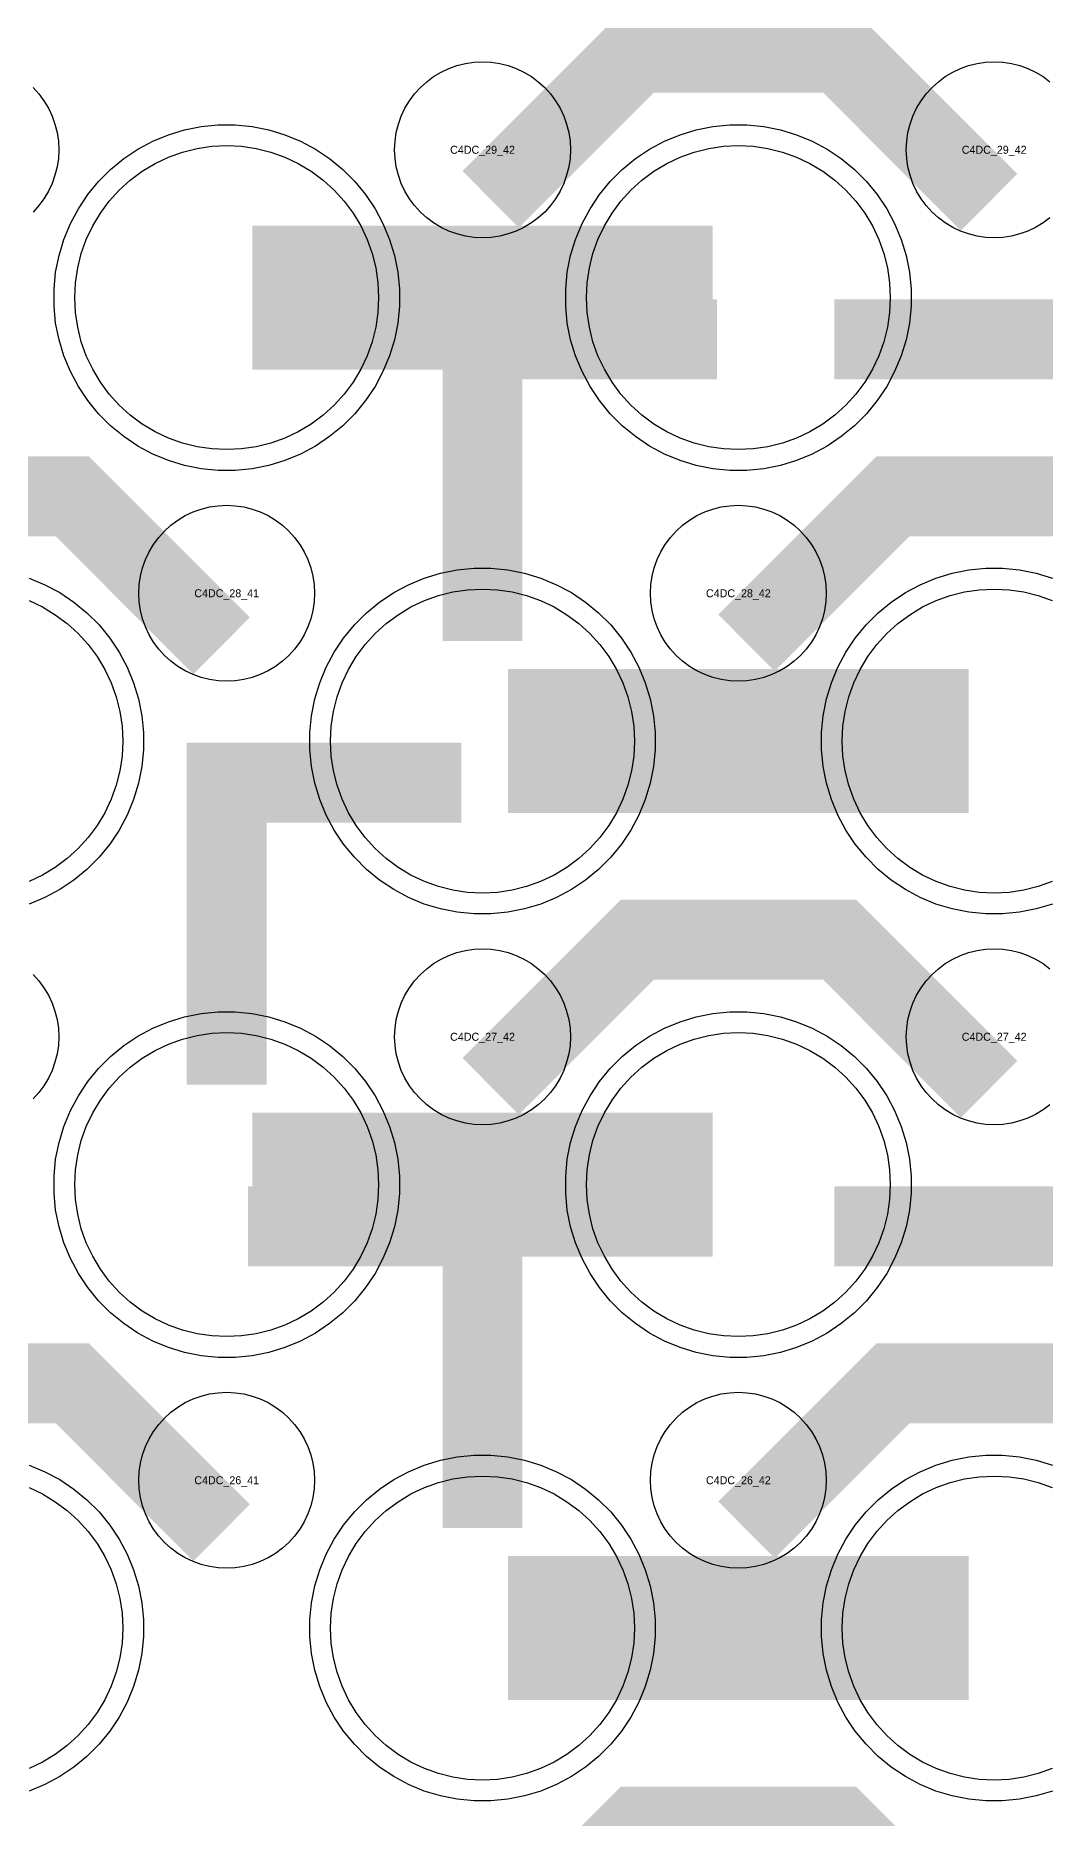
# Model space of a CAD drawing. Extents: x -11880 to 11880, y -14992 to 14992.
# Drawn here: x 1300 to 1616, y -11296 to -10739 of the extents above; entities that cross this region are included whole.
import ezdxf
from ezdxf.enums import TextEntityAlignment as Align

# ---------------------------------------------------------------- set-up
doc = ezdxf.new("R2010")
doc.units = 0
doc.header["$MEASUREMENT"] = 0
for name, color, linetype in [('GDS_775_DT_237', 138, 'CONTINUOUS'), ('RDL1_FS', 34, 'CONTINUOUS'), ('RDL_BS', 160, 'CONTINUOUS')]:
    doc.layers.add(name, color=color, linetype=linetype)

msp = doc.modelspace()

# ---------------------------------------------------------------- linework, layer by layer
at = {"layer": 'RDL1_FS'}
for points in [[(1360, -10868.714), (1355.343, -10868.485), (1350.732, -10867.801), (1346.209, -10866.669), (1341.819, -10865.097), (1337.605, -10863.105), (1333.605, -10860.707), (1329.86, -10857.929), (1326.406, -10854.799), (1323.276, -10851.345), (1320.498, -10847.6), (1318.1, -10843.6), (1316.108, -10839.386), (1314.536, -10834.996), (1313.404, -10830.473), (1312.72, -10825.862), (1312.491, -10821.205), (1312.72, -10816.548), (1313.404, -10811.937), (1314.536, -10807.414), (1316.108, -10803.024), (1318.1, -10798.81), (1320.498, -10794.81), (1323.276, -10791.065), (1326.406, -10787.611), (1329.86, -10784.481), (1333.605, -10781.703), (1337.605, -10779.305), (1341.819, -10777.313), (1346.209, -10775.741), (1350.732, -10774.609), (1355.343, -10773.925), (1360, -10773.696), (1364.657, -10773.925), (1369.268, -10774.609), (1373.791, -10775.741), (1378.181, -10777.313), (1382.395, -10779.305), (1386.395, -10781.703), (1390.14, -10784.481), (1393.594, -10787.611), (1396.724, -10791.065), (1399.502, -10794.81), (1401.9, -10798.81), (1403.892, -10803.024), (1405.464, -10807.414), (1406.596, -10811.937), (1407.28, -10816.548), (1407.509, -10821.205), (1407.28, -10825.862), (1406.596, -10830.473), (1405.464, -10834.996), (1403.892, -10839.386), (1401.9, -10843.6), (1399.502, -10847.6), (1396.724, -10851.345), (1393.594, -10854.799), (1390.14, -10857.929), (1386.395, -10860.707), (1382.395, -10863.105), (1378.181, -10865.097), (1373.791, -10866.669), (1369.268, -10867.801), (1364.657, -10868.485)], [(1520, -10868.714), (1515.343, -10868.485), (1510.732, -10867.801), (1506.209, -10866.669), (1501.819, -10865.097), (1497.605, -10863.105), (1493.605, -10860.707), (1489.86, -10857.929), (1486.406, -10854.799), (1483.276, -10851.345), (1480.498, -10847.6), (1478.1, -10843.6), (1476.108, -10839.386), (1474.536, -10834.996), (1473.404, -10830.473), (1472.72, -10825.862), (1472.491, -10821.205), (1472.72, -10816.548), (1473.404, -10811.937), (1474.536, -10807.414), (1476.108, -10803.024), (1478.1, -10798.81), (1480.498, -10794.81), (1483.276, -10791.065), (1486.406, -10787.611), (1489.86, -10784.481), (1493.605, -10781.703), (1497.605, -10779.305), (1501.819, -10777.313), (1506.209, -10775.741), (1510.732, -10774.609), (1515.343, -10773.925), (1520, -10773.696), (1524.657, -10773.925), (1529.268, -10774.609), (1533.791, -10775.741), (1538.181, -10777.313), (1542.395, -10779.305), (1546.395, -10781.703), (1550.14, -10784.481), (1553.594, -10787.611), (1556.724, -10791.065), (1559.502, -10794.81), (1561.9, -10798.81), (1563.892, -10803.024), (1565.464, -10807.414), (1566.596, -10811.937), (1567.28, -10816.548), (1567.509, -10821.205), (1567.28, -10825.862), (1566.596, -10830.473), (1565.464, -10834.996), (1563.892, -10839.386), (1561.9, -10843.6), (1559.502, -10847.6), (1556.724, -10851.345), (1553.594, -10854.799), (1550.14, -10857.929), (1546.395, -10860.707), (1542.395, -10863.105), (1538.181, -10865.097), (1533.791, -10866.669), (1529.268, -10867.801), (1524.657, -10868.485)], [(1440, -11007.279), (1435.343, -11007.05), (1430.732, -11006.366), (1426.209, -11005.234), (1421.819, -11003.662), (1417.605, -11001.67), (1413.605, -10999.272), (1409.86, -10996.494), (1406.406, -10993.364), (1403.276, -10989.91), (1400.498, -10986.165), (1398.1, -10982.165), (1396.108, -10977.951), (1394.536, -10973.561), (1393.404, -10969.038), (1392.72, -10964.427), (1392.491, -10959.77), (1392.72, -10955.113), (1393.404, -10950.502), (1394.536, -10945.979), (1396.108, -10941.589), (1398.1, -10937.375), (1400.498, -10933.375), (1403.276, -10929.63), (1406.406, -10926.176), (1409.86, -10923.046), (1413.605, -10920.268), (1417.605, -10917.87), (1421.819, -10915.878), (1426.209, -10914.306), (1430.732, -10913.174), (1435.343, -10912.49), (1440, -10912.261), (1444.657, -10912.49), (1449.268, -10913.174), (1453.791, -10914.306), (1458.181, -10915.878), (1462.395, -10917.87), (1466.395, -10920.268), (1470.14, -10923.046), (1473.594, -10926.176), (1476.724, -10929.63), (1479.502, -10933.375), (1481.9, -10937.375), (1483.892, -10941.589), (1485.464, -10945.979), (1486.596, -10950.502), (1487.28, -10955.113), (1487.509, -10959.77), (1487.28, -10964.427), (1486.596, -10969.038), (1485.464, -10973.561), (1483.892, -10977.951), (1481.9, -10982.165), (1479.502, -10986.165), (1476.724, -10989.91), (1473.594, -10993.364), (1470.14, -10996.494), (1466.395, -10999.272), (1462.395, -11001.67), (1458.181, -11003.662), (1453.791, -11005.234), (1449.268, -11006.366), (1444.657, -11007.05)], [(1360, -11145.844), (1355.343, -11145.615), (1350.732, -11144.931), (1346.209, -11143.799), (1341.819, -11142.227), (1337.605, -11140.235), (1333.605, -11137.837), (1329.86, -11135.059), (1326.406, -11131.929), (1323.276, -11128.475), (1320.498, -11124.73), (1318.1, -11120.73), (1316.108, -11116.516), (1314.536, -11112.126), (1313.404, -11107.603), (1312.72, -11102.992), (1312.491, -11098.335), (1312.72, -11093.678), (1313.404, -11089.067), (1314.536, -11084.544), (1316.108, -11080.154), (1318.1, -11075.94), (1320.498, -11071.94), (1323.276, -11068.195), (1326.406, -11064.741), (1329.86, -11061.611), (1333.605, -11058.833), (1337.605, -11056.435), (1341.819, -11054.443), (1346.209, -11052.871), (1350.732, -11051.739), (1355.343, -11051.055), (1360, -11050.826), (1364.657, -11051.055), (1369.268, -11051.739), (1373.791, -11052.871), (1378.181, -11054.443), (1382.395, -11056.435), (1386.395, -11058.833), (1390.14, -11061.611), (1393.594, -11064.741), (1396.724, -11068.195), (1399.502, -11071.94), (1401.9, -11075.94), (1403.892, -11080.154), (1405.464, -11084.544), (1406.596, -11089.067), (1407.28, -11093.678), (1407.509, -11098.335), (1407.28, -11102.992), (1406.596, -11107.603), (1405.464, -11112.126), (1403.892, -11116.516), (1401.9, -11120.73), (1399.502, -11124.73), (1396.724, -11128.475), (1393.594, -11131.929), (1390.14, -11135.059), (1386.395, -11137.837), (1382.395, -11140.235), (1378.181, -11142.227), (1373.791, -11143.799), (1369.268, -11144.931), (1364.657, -11145.615)], [(1520, -11145.844), (1515.343, -11145.615), (1510.732, -11144.931), (1506.209, -11143.799), (1501.819, -11142.227), (1497.605, -11140.235), (1493.605, -11137.837), (1489.86, -11135.059), (1486.406, -11131.929), (1483.276, -11128.475), (1480.498, -11124.73), (1478.1, -11120.73), (1476.108, -11116.516), (1474.536, -11112.126), (1473.404, -11107.603), (1472.72, -11102.992), (1472.491, -11098.335), (1472.72, -11093.678), (1473.404, -11089.067), (1474.536, -11084.544), (1476.108, -11080.154), (1478.1, -11075.94), (1480.498, -11071.94), (1483.276, -11068.195), (1486.406, -11064.741), (1489.86, -11061.611), (1493.605, -11058.833), (1497.605, -11056.435), (1501.819, -11054.443), (1506.209, -11052.871), (1510.732, -11051.739), (1515.343, -11051.055), (1520, -11050.826), (1524.657, -11051.055), (1529.268, -11051.739), (1533.791, -11052.871), (1538.181, -11054.443), (1542.395, -11056.435), (1546.395, -11058.833), (1550.14, -11061.611), (1553.594, -11064.741), (1556.724, -11068.195), (1559.502, -11071.94), (1561.9, -11075.94), (1563.892, -11080.154), (1565.464, -11084.544), (1566.596, -11089.067), (1567.28, -11093.678), (1567.509, -11098.335), (1567.28, -11102.992), (1566.596, -11107.603), (1565.464, -11112.126), (1563.892, -11116.516), (1561.9, -11120.73), (1559.502, -11124.73), (1556.724, -11128.475), (1553.594, -11131.929), (1550.14, -11135.059), (1546.395, -11137.837), (1542.395, -11140.235), (1538.181, -11142.227), (1533.791, -11143.799), (1529.268, -11144.931), (1524.657, -11145.615)], [(1440, -11284.409), (1435.343, -11284.18), (1430.732, -11283.496), (1426.209, -11282.364), (1421.819, -11280.792), (1417.605, -11278.8), (1413.605, -11276.402), (1409.86, -11273.624), (1406.406, -11270.494), (1403.276, -11267.04), (1400.498, -11263.295), (1398.1, -11259.295), (1396.108, -11255.081), (1394.536, -11250.691), (1393.404, -11246.168), (1392.72, -11241.557), (1392.491, -11236.9), (1392.72, -11232.243), (1393.404, -11227.632), (1394.536, -11223.109), (1396.108, -11218.719), (1398.1, -11214.505), (1400.498, -11210.505), (1403.276, -11206.76), (1406.406, -11203.306), (1409.86, -11200.176), (1413.605, -11197.398), (1417.605, -11195), (1421.819, -11193.008), (1426.209, -11191.436), (1430.732, -11190.304), (1435.343, -11189.62), (1440, -11189.391), (1444.657, -11189.62), (1449.268, -11190.304), (1453.791, -11191.436), (1458.181, -11193.008), (1462.395, -11195), (1466.395, -11197.398), (1470.14, -11200.176), (1473.594, -11203.306), (1476.724, -11206.76), (1479.502, -11210.505), (1481.9, -11214.505), (1483.892, -11218.719), (1485.464, -11223.109), (1486.596, -11227.632), (1487.28, -11232.243), (1487.509, -11236.9), (1487.28, -11241.557), (1486.596, -11246.168), (1485.464, -11250.691), (1483.892, -11255.081), (1481.9, -11259.295), (1479.502, -11263.295), (1476.724, -11267.04), (1473.594, -11270.494), (1470.14, -11273.624), (1466.395, -11276.402), (1462.395, -11278.8), (1458.181, -11280.792), (1453.791, -11282.364), (1449.268, -11283.496), (1444.657, -11284.18)]]:
    msp.add_lwpolyline(points, close=True, dxfattribs=at)
for points in [[(1368.002, -10821.205, 45, 45, 0), (1440.002, -10821.205, 45, 45, 0)], [(1440.002, -10821.205, 45, 45, 0), (1512.002, -10821.205, 45, 45, 0)], [(1448.002, -10959.77, 45, 45, 0), (1520.002, -10959.77, 45, 45, 0)], [(1520.002, -10959.77, 45, 45, 0), (1592.002, -10959.77, 45, 45, 0)], [(1368.002, -11098.335, 45, 45, 0), (1440.002, -11098.335, 45, 45, 0)], [(1440.002, -11098.335, 45, 45, 0), (1512.002, -11098.335, 45, 45, 0)], [(1448.002, -11236.9, 45, 45, 0), (1520.002, -11236.9, 45, 45, 0)], [(1520.002, -11236.9, 45, 45, 0), (1592.002, -11236.9, 45, 45, 0)]]:
    msp.add_lwpolyline(points, format="xyseb", dxfattribs=at)
for points in [[(1298.181, -10915.878), (1302.395, -10917.87), (1306.395, -10920.268), (1310.14, -10923.046), (1313.594, -10926.176), (1316.724, -10929.63), (1319.502, -10933.375), (1321.9, -10937.375), (1323.892, -10941.589), (1325.464, -10945.979), (1326.596, -10950.502), (1327.28, -10955.113), (1327.509, -10959.77), (1327.28, -10964.427), (1326.596, -10969.038), (1325.464, -10973.561), (1323.892, -10977.951), (1321.9, -10982.165), (1319.502, -10986.165), (1316.724, -10989.91), (1313.594, -10993.364), (1310.14, -10996.494), (1306.395, -10999.272), (1302.395, -11001.67), (1298.181, -11003.662)], [(1618.181, -11003.662), (1613.791, -11005.234), (1609.268, -11006.366), (1604.657, -11007.05), (1600, -11007.279), (1595.343, -11007.05), (1590.732, -11006.366), (1586.209, -11005.234), (1581.819, -11003.662), (1577.605, -11001.67), (1573.605, -10999.272), (1569.86, -10996.494), (1566.406, -10993.364), (1563.276, -10989.91), (1560.498, -10986.165), (1558.1, -10982.165), (1556.108, -10977.951), (1554.536, -10973.561), (1553.404, -10969.038), (1552.72, -10964.427), (1552.491, -10959.77), (1552.72, -10955.113), (1553.404, -10950.502), (1554.536, -10945.979), (1556.108, -10941.589), (1558.1, -10937.375), (1560.498, -10933.375), (1563.276, -10929.63), (1566.406, -10926.176), (1569.86, -10923.046), (1573.605, -10920.268), (1577.605, -10917.87), (1581.819, -10915.878), (1586.209, -10914.306), (1590.732, -10913.174), (1595.343, -10912.49), (1600, -10912.261), (1604.657, -10912.49), (1609.268, -10913.174), (1613.791, -10914.306), (1618.181, -10915.878)], [(1618.181, -11280.792), (1613.791, -11282.364), (1609.268, -11283.496), (1604.657, -11284.18), (1600, -11284.409), (1595.343, -11284.18), (1590.732, -11283.496), (1586.209, -11282.364), (1581.819, -11280.792), (1577.605, -11278.8), (1573.605, -11276.402), (1569.86, -11273.624), (1566.406, -11270.494), (1563.276, -11267.04), (1560.498, -11263.295), (1558.1, -11259.295), (1556.108, -11255.081), (1554.536, -11250.691), (1553.404, -11246.168), (1552.72, -11241.557), (1552.491, -11236.9), (1552.72, -11232.243), (1553.404, -11227.632), (1554.536, -11223.109), (1556.108, -11218.719), (1558.1, -11214.505), (1560.498, -11210.505), (1563.276, -11206.76), (1566.406, -11203.306), (1569.86, -11200.176), (1573.605, -11197.398), (1577.605, -11195), (1581.819, -11193.008), (1586.209, -11191.436), (1590.732, -11190.304), (1595.343, -11189.62), (1600, -11189.391), (1604.657, -11189.62), (1609.268, -11190.304), (1613.791, -11191.436), (1618.181, -11193.008)], [(1298.181, -11193.008), (1302.395, -11195), (1306.395, -11197.398), (1310.14, -11200.176), (1313.594, -11203.306), (1316.724, -11206.76), (1319.502, -11210.505), (1321.9, -11214.505), (1323.892, -11218.719), (1325.464, -11223.109), (1326.596, -11227.632), (1327.28, -11232.243), (1327.509, -11236.9), (1327.28, -11241.557), (1326.596, -11246.168), (1325.464, -11250.691), (1323.892, -11255.081), (1321.9, -11259.295), (1319.502, -11263.295), (1316.724, -11267.04), (1313.594, -11270.494), (1310.14, -11273.624), (1306.395, -11276.402), (1302.395, -11278.8), (1298.181, -11280.792)]]:
    msp.add_lwpolyline(points, dxfattribs=at)
at = {"layer": 'RDL_BS'}
for points in [[(1442.562, -10790.519, 25, 25, 0), (1488.377, -10744.704, 25, 25, 0), (1521.93, -10744.704, 25, 25, 0)], [(1598.401, -10791.418, 25, 25, 0), (1551.687, -10744.704, 25, 25, 0), (1521.929, -10744.704, 25, 25, 0)], [(1440, -10928.495, 25, 25, 0), (1440, -10821.718, 25, 25, 0)], [(1427.5, -10834.218, 25, 25, 0), (1513.333, -10834.218, 25, 25, 0)], [(1467.056, -10834.218, 25, 25, 0), (1508.26, -10834.218, 25, 25, 0)], [(1550.016, -10834.218, 25, 25, 0), (1659.281, -10834.218, 25, 25, 0)], [(1440, -10852.187, 25, 25, 0), (1440, -10897.807, 25, 25, 0)], [(1358.401, -10929.983, 25, 25, 0), (1311.687, -10883.269, 25, 25, 0), (1281.929, -10883.269, 25, 25, 0)], [(1522.562, -10929.084, 25, 25, 0), (1568.377, -10883.269, 25, 25, 0), (1601.93, -10883.269, 25, 25, 0)], [(1678.401, -10929.983, 25, 25, 0), (1631.687, -10883.269, 25, 25, 0), (1601.929, -10883.269, 25, 25, 0)], [(1360, -11067.06, 25, 25, 0), (1360, -10960.283, 25, 25, 0)], [(1347.5, -10972.783, 25, 25, 0), (1433.333, -10972.783, 25, 25, 0)], [(1387.056, -10972.783, 25, 25, 0), (1428.26, -10972.783, 25, 25, 0)], [(1360, -10990.752, 25, 25, 0), (1360, -11036.372, 25, 25, 0)], [(1442.562, -11067.649, 25, 25, 0), (1488.377, -11021.834, 25, 25, 0), (1521.93, -11021.834, 25, 25, 0)], [(1598.401, -11068.548, 25, 25, 0), (1551.687, -11021.834, 25, 25, 0), (1521.929, -11021.834, 25, 25, 0)], [(1440, -11205.625, 25, 25, 0), (1440, -11098.848, 25, 25, 0)], [(1452.5, -11111.348, 25, 25, 0), (1366.667, -11111.348, 25, 25, 0)], [(1412.944, -11111.348, 25, 25, 0), (1371.74, -11111.348, 25, 25, 0)], [(1550.016, -11111.348, 25, 25, 0), (1659.281, -11111.348, 25, 25, 0)], [(1440, -11129.317, 25, 25, 0), (1440, -11174.937, 25, 25, 0)], [(1358.401, -11207.113, 25, 25, 0), (1311.687, -11160.399, 25, 25, 0), (1281.929, -11160.399, 25, 25, 0)], [(1522.562, -11206.214, 25, 25, 0), (1568.377, -11160.399, 25, 25, 0), (1601.93, -11160.399, 25, 25, 0)], [(1678.401, -11207.113, 25, 25, 0), (1631.687, -11160.399, 25, 25, 0), (1601.929, -11160.399, 25, 25, 0)], [(1442.562, -11344.774, 25, 25, 0), (1488.377, -11298.959, 25, 25, 0), (1521.93, -11298.959, 25, 25, 0)], [(1598.401, -11345.673, 25, 25, 0), (1551.687, -11298.959, 25, 25, 0), (1521.929, -11298.959, 25, 25, 0)]]:
    msp.add_lwpolyline(points, format="xyseb", dxfattribs=at)
for points in [[(1440, -10802.511), (1437.307, -10802.379), (1434.635, -10801.983), (1432.016, -10801.326), (1429.481, -10800.419), (1427.044, -10799.267), (1424.72, -10797.874), (1422.557, -10796.271), (1420.558, -10794.459), (1418.746, -10792.46), (1417.143, -10790.297), (1415.75, -10787.973), (1414.598, -10785.536), (1413.691, -10783.001), (1413.034, -10780.382), (1412.638, -10777.71), (1412.506, -10775.017), (1412.638, -10772.324), (1413.034, -10769.652), (1413.691, -10767.033), (1414.598, -10764.498), (1415.75, -10762.061), (1417.143, -10759.737), (1418.746, -10757.574), (1420.558, -10755.575), (1422.557, -10753.763), (1424.72, -10752.16), (1427.044, -10750.767), (1429.481, -10749.615), (1432.016, -10748.708), (1434.635, -10748.051), (1437.307, -10747.655), (1440, -10747.523), (1442.693, -10747.655), (1445.365, -10748.051), (1447.984, -10748.708), (1450.519, -10749.615), (1452.956, -10750.767), (1455.28, -10752.16), (1457.443, -10753.763), (1459.442, -10755.575), (1461.254, -10757.574), (1462.857, -10759.737), (1464.25, -10762.061), (1465.402, -10764.498), (1466.309, -10767.033), (1466.966, -10769.652), (1467.362, -10772.324), (1467.494, -10775.017), (1467.362, -10777.71), (1466.966, -10780.382), (1466.309, -10783.001), (1465.402, -10785.536), (1464.25, -10787.973), (1462.857, -10790.297), (1461.254, -10792.46), (1459.442, -10794.459), (1457.443, -10796.271), (1455.28, -10797.874), (1452.956, -10799.267), (1450.519, -10800.419), (1447.984, -10801.326), (1445.365, -10801.983), (1442.693, -10802.379)], [(1357.356, -10875.205), (1352.062, -10874.688), (1346.835, -10873.642), (1341.795, -10872.111), (1336.885, -10870.08), (1332.223, -10867.588), (1327.809, -10864.641), (1323.708, -10861.279), (1319.926, -10857.497), (1316.564, -10853.396), (1313.617, -10848.982), (1311.125, -10844.32), (1309.094, -10839.41), (1307.563, -10834.37), (1306.517, -10829.143), (1306, -10823.849), (1306, -10818.561), (1306.517, -10813.267), (1307.563, -10808.04), (1309.094, -10803), (1311.125, -10798.09), (1313.617, -10793.428), (1316.564, -10789.014), (1319.926, -10784.913), (1323.708, -10781.131), (1327.809, -10777.769), (1332.223, -10774.822), (1336.885, -10772.33), (1341.795, -10770.299), (1346.835, -10768.768), (1352.062, -10767.722), (1357.356, -10767.205), (1362.644, -10767.205), (1367.938, -10767.722), (1373.165, -10768.768), (1378.205, -10770.299), (1383.115, -10772.33), (1387.777, -10774.822), (1392.191, -10777.769), (1396.292, -10781.131), (1400.074, -10784.913), (1403.436, -10789.014), (1406.383, -10793.428), (1408.875, -10798.09), (1410.906, -10803), (1412.437, -10808.04), (1413.483, -10813.267), (1414, -10818.561), (1414, -10823.849), (1413.483, -10829.143), (1412.437, -10834.37), (1410.906, -10839.41), (1408.875, -10844.32), (1406.383, -10848.982), (1403.436, -10853.396), (1400.074, -10857.497), (1396.292, -10861.279), (1392.191, -10864.641), (1387.777, -10867.588), (1383.115, -10870.08), (1378.205, -10872.111), (1373.165, -10873.642), (1367.938, -10874.688), (1362.644, -10875.205)], [(1517.356, -10875.205), (1512.062, -10874.688), (1506.835, -10873.642), (1501.795, -10872.111), (1496.885, -10870.08), (1492.223, -10867.588), (1487.809, -10864.641), (1483.708, -10861.279), (1479.926, -10857.497), (1476.564, -10853.396), (1473.617, -10848.982), (1471.125, -10844.32), (1469.094, -10839.41), (1467.563, -10834.37), (1466.517, -10829.143), (1466, -10823.849), (1466, -10818.561), (1466.517, -10813.267), (1467.563, -10808.04), (1469.094, -10803), (1471.125, -10798.09), (1473.617, -10793.428), (1476.564, -10789.014), (1479.926, -10784.913), (1483.708, -10781.131), (1487.809, -10777.769), (1492.223, -10774.822), (1496.885, -10772.33), (1501.795, -10770.299), (1506.835, -10768.768), (1512.062, -10767.722), (1517.356, -10767.205), (1522.644, -10767.205), (1527.938, -10767.722), (1533.165, -10768.768), (1538.205, -10770.299), (1543.115, -10772.33), (1547.777, -10774.822), (1552.191, -10777.769), (1556.292, -10781.131), (1560.074, -10784.913), (1563.436, -10789.014), (1566.383, -10793.428), (1568.875, -10798.09), (1570.906, -10803), (1572.437, -10808.04), (1573.483, -10813.267), (1574, -10818.561), (1574, -10823.849), (1573.483, -10829.143), (1572.437, -10834.37), (1570.906, -10839.41), (1568.875, -10844.32), (1566.383, -10848.982), (1563.436, -10853.396), (1560.074, -10857.497), (1556.292, -10861.279), (1552.191, -10864.641), (1547.777, -10867.588), (1543.115, -10870.08), (1538.205, -10872.111), (1533.165, -10873.642), (1527.938, -10874.688), (1522.644, -10875.205)], [(1360, -10941.076), (1357.307, -10940.944), (1354.635, -10940.548), (1352.016, -10939.891), (1349.481, -10938.984), (1347.044, -10937.832), (1344.72, -10936.439), (1342.557, -10934.836), (1340.558, -10933.024), (1338.746, -10931.025), (1337.143, -10928.862), (1335.75, -10926.538), (1334.598, -10924.101), (1333.691, -10921.566), (1333.034, -10918.947), (1332.638, -10916.275), (1332.506, -10913.582), (1332.638, -10910.889), (1333.034, -10908.217), (1333.691, -10905.598), (1334.598, -10903.063), (1335.75, -10900.626), (1337.143, -10898.302), (1338.746, -10896.139), (1340.558, -10894.14), (1342.557, -10892.328), (1344.72, -10890.725), (1347.044, -10889.332), (1349.481, -10888.18), (1352.016, -10887.273), (1354.635, -10886.616), (1357.307, -10886.22), (1360, -10886.088), (1362.693, -10886.22), (1365.365, -10886.616), (1367.984, -10887.273), (1370.519, -10888.18), (1372.956, -10889.332), (1375.28, -10890.725), (1377.443, -10892.328), (1379.442, -10894.14), (1381.254, -10896.139), (1382.857, -10898.302), (1384.25, -10900.626), (1385.402, -10903.063), (1386.309, -10905.598), (1386.966, -10908.217), (1387.362, -10910.889), (1387.494, -10913.582), (1387.362, -10916.275), (1386.966, -10918.947), (1386.309, -10921.566), (1385.402, -10924.101), (1384.25, -10926.538), (1382.857, -10928.862), (1381.254, -10931.025), (1379.442, -10933.024), (1377.443, -10934.836), (1375.28, -10936.439), (1372.956, -10937.832), (1370.519, -10938.984), (1367.984, -10939.891), (1365.365, -10940.548), (1362.693, -10940.944)], [(1520, -10941.076), (1517.307, -10940.944), (1514.635, -10940.548), (1512.016, -10939.891), (1509.481, -10938.984), (1507.044, -10937.832), (1504.72, -10936.439), (1502.557, -10934.836), (1500.558, -10933.024), (1498.746, -10931.025), (1497.143, -10928.862), (1495.75, -10926.538), (1494.598, -10924.101), (1493.691, -10921.566), (1493.034, -10918.947), (1492.638, -10916.275), (1492.506, -10913.582), (1492.638, -10910.889), (1493.034, -10908.217), (1493.691, -10905.598), (1494.598, -10903.063), (1495.75, -10900.626), (1497.143, -10898.302), (1498.746, -10896.139), (1500.558, -10894.14), (1502.557, -10892.328), (1504.72, -10890.725), (1507.044, -10889.332), (1509.481, -10888.18), (1512.016, -10887.273), (1514.635, -10886.616), (1517.307, -10886.22), (1520, -10886.088), (1522.693, -10886.22), (1525.365, -10886.616), (1527.984, -10887.273), (1530.519, -10888.18), (1532.956, -10889.332), (1535.28, -10890.725), (1537.443, -10892.328), (1539.442, -10894.14), (1541.254, -10896.139), (1542.857, -10898.302), (1544.25, -10900.626), (1545.402, -10903.063), (1546.309, -10905.598), (1546.966, -10908.217), (1547.362, -10910.889), (1547.494, -10913.582), (1547.362, -10916.275), (1546.966, -10918.947), (1546.309, -10921.566), (1545.402, -10924.101), (1544.25, -10926.538), (1542.857, -10928.862), (1541.254, -10931.025), (1539.442, -10933.024), (1537.443, -10934.836), (1535.28, -10936.439), (1532.956, -10937.832), (1530.519, -10938.984), (1527.984, -10939.891), (1525.365, -10940.548), (1522.693, -10940.944)], [(1437.356, -11013.77), (1432.062, -11013.253), (1426.835, -11012.207), (1421.795, -11010.676), (1416.885, -11008.645), (1412.223, -11006.153), (1407.809, -11003.206), (1403.708, -10999.844), (1399.926, -10996.062), (1396.564, -10991.961), (1393.617, -10987.547), (1391.125, -10982.885), (1389.094, -10977.975), (1387.563, -10972.935), (1386.517, -10967.708), (1386, -10962.414), (1386, -10957.126), (1386.517, -10951.832), (1387.563, -10946.605), (1389.094, -10941.565), (1391.125, -10936.655), (1393.617, -10931.993), (1396.564, -10927.579), (1399.926, -10923.478), (1403.708, -10919.696), (1407.809, -10916.334), (1412.223, -10913.387), (1416.885, -10910.895), (1421.795, -10908.864), (1426.835, -10907.333), (1432.062, -10906.287), (1437.356, -10905.77), (1442.644, -10905.77), (1447.938, -10906.287), (1453.165, -10907.333), (1458.205, -10908.864), (1463.115, -10910.895), (1467.777, -10913.387), (1472.191, -10916.334), (1476.292, -10919.696), (1480.074, -10923.478), (1483.436, -10927.579), (1486.383, -10931.993), (1488.875, -10936.655), (1490.906, -10941.565), (1492.437, -10946.605), (1493.483, -10951.832), (1494, -10957.126), (1494, -10962.414), (1493.483, -10967.708), (1492.437, -10972.935), (1490.906, -10977.975), (1488.875, -10982.885), (1486.383, -10987.547), (1483.436, -10991.961), (1480.074, -10996.062), (1476.292, -10999.844), (1472.191, -11003.206), (1467.777, -11006.153), (1463.115, -11008.645), (1458.205, -11010.676), (1453.165, -11012.207), (1447.938, -11013.253), (1442.644, -11013.77)], [(1440, -11079.641), (1437.307, -11079.509), (1434.635, -11079.113), (1432.016, -11078.456), (1429.481, -11077.549), (1427.044, -11076.397), (1424.72, -11075.004), (1422.557, -11073.401), (1420.558, -11071.589), (1418.746, -11069.59), (1417.143, -11067.427), (1415.75, -11065.103), (1414.598, -11062.666), (1413.691, -11060.131), (1413.034, -11057.512), (1412.638, -11054.84), (1412.506, -11052.147), (1412.638, -11049.454), (1413.034, -11046.782), (1413.691, -11044.163), (1414.598, -11041.628), (1415.75, -11039.191), (1417.143, -11036.867), (1418.746, -11034.704), (1420.558, -11032.705), (1422.557, -11030.893), (1424.72, -11029.29), (1427.044, -11027.897), (1429.481, -11026.745), (1432.016, -11025.838), (1434.635, -11025.181), (1437.307, -11024.785), (1440, -11024.653), (1442.693, -11024.785), (1445.365, -11025.181), (1447.984, -11025.838), (1450.519, -11026.745), (1452.956, -11027.897), (1455.28, -11029.29), (1457.443, -11030.893), (1459.442, -11032.705), (1461.254, -11034.704), (1462.857, -11036.867), (1464.25, -11039.191), (1465.402, -11041.628), (1466.309, -11044.163), (1466.966, -11046.782), (1467.362, -11049.454), (1467.494, -11052.147), (1467.362, -11054.84), (1466.966, -11057.512), (1466.309, -11060.131), (1465.402, -11062.666), (1464.25, -11065.103), (1462.857, -11067.427), (1461.254, -11069.59), (1459.442, -11071.589), (1457.443, -11073.401), (1455.28, -11075.004), (1452.956, -11076.397), (1450.519, -11077.549), (1447.984, -11078.456), (1445.365, -11079.113), (1442.693, -11079.509)], [(1357.356, -11152.335), (1352.062, -11151.818), (1346.835, -11150.772), (1341.795, -11149.241), (1336.885, -11147.21), (1332.223, -11144.718), (1327.809, -11141.771), (1323.708, -11138.409), (1319.926, -11134.627), (1316.564, -11130.526), (1313.617, -11126.112), (1311.125, -11121.45), (1309.094, -11116.54), (1307.563, -11111.5), (1306.517, -11106.273), (1306, -11100.979), (1306, -11095.691), (1306.517, -11090.397), (1307.563, -11085.17), (1309.094, -11080.13), (1311.125, -11075.22), (1313.617, -11070.558), (1316.564, -11066.144), (1319.926, -11062.043), (1323.708, -11058.261), (1327.809, -11054.899), (1332.223, -11051.952), (1336.885, -11049.46), (1341.795, -11047.429), (1346.835, -11045.898), (1352.062, -11044.852), (1357.356, -11044.335), (1362.644, -11044.335), (1367.938, -11044.852), (1373.165, -11045.898), (1378.205, -11047.429), (1383.115, -11049.46), (1387.777, -11051.952), (1392.191, -11054.899), (1396.292, -11058.261), (1400.074, -11062.043), (1403.436, -11066.144), (1406.383, -11070.558), (1408.875, -11075.22), (1410.906, -11080.13), (1412.437, -11085.17), (1413.483, -11090.397), (1414, -11095.691), (1414, -11100.979), (1413.483, -11106.273), (1412.437, -11111.5), (1410.906, -11116.54), (1408.875, -11121.45), (1406.383, -11126.112), (1403.436, -11130.526), (1400.074, -11134.627), (1396.292, -11138.409), (1392.191, -11141.771), (1387.777, -11144.718), (1383.115, -11147.21), (1378.205, -11149.241), (1373.165, -11150.772), (1367.938, -11151.818), (1362.644, -11152.335)], [(1517.356, -11152.335), (1512.062, -11151.818), (1506.835, -11150.772), (1501.795, -11149.241), (1496.885, -11147.21), (1492.223, -11144.718), (1487.809, -11141.771), (1483.708, -11138.409), (1479.926, -11134.627), (1476.564, -11130.526), (1473.617, -11126.112), (1471.125, -11121.45), (1469.094, -11116.54), (1467.563, -11111.5), (1466.517, -11106.273), (1466, -11100.979), (1466, -11095.691), (1466.517, -11090.397), (1467.563, -11085.17), (1469.094, -11080.13), (1471.125, -11075.22), (1473.617, -11070.558), (1476.564, -11066.144), (1479.926, -11062.043), (1483.708, -11058.261), (1487.809, -11054.899), (1492.223, -11051.952), (1496.885, -11049.46), (1501.795, -11047.429), (1506.835, -11045.898), (1512.062, -11044.852), (1517.356, -11044.335), (1522.644, -11044.335), (1527.938, -11044.852), (1533.165, -11045.898), (1538.205, -11047.429), (1543.115, -11049.46), (1547.777, -11051.952), (1552.191, -11054.899), (1556.292, -11058.261), (1560.074, -11062.043), (1563.436, -11066.144), (1566.383, -11070.558), (1568.875, -11075.22), (1570.906, -11080.13), (1572.437, -11085.17), (1573.483, -11090.397), (1574, -11095.691), (1574, -11100.979), (1573.483, -11106.273), (1572.437, -11111.5), (1570.906, -11116.54), (1568.875, -11121.45), (1566.383, -11126.112), (1563.436, -11130.526), (1560.074, -11134.627), (1556.292, -11138.409), (1552.191, -11141.771), (1547.777, -11144.718), (1543.115, -11147.21), (1538.205, -11149.241), (1533.165, -11150.772), (1527.938, -11151.818), (1522.644, -11152.335)], [(1360, -11218.206), (1357.307, -11218.074), (1354.635, -11217.678), (1352.016, -11217.021), (1349.481, -11216.114), (1347.044, -11214.962), (1344.72, -11213.569), (1342.557, -11211.966), (1340.558, -11210.154), (1338.746, -11208.155), (1337.143, -11205.992), (1335.75, -11203.668), (1334.598, -11201.231), (1333.691, -11198.696), (1333.034, -11196.077), (1332.638, -11193.405), (1332.506, -11190.712), (1332.638, -11188.019), (1333.034, -11185.347), (1333.691, -11182.728), (1334.598, -11180.193), (1335.75, -11177.756), (1337.143, -11175.432), (1338.746, -11173.269), (1340.558, -11171.27), (1342.557, -11169.458), (1344.72, -11167.855), (1347.044, -11166.462), (1349.481, -11165.31), (1352.016, -11164.403), (1354.635, -11163.746), (1357.307, -11163.35), (1360, -11163.218), (1362.693, -11163.35), (1365.365, -11163.746), (1367.984, -11164.403), (1370.519, -11165.31), (1372.956, -11166.462), (1375.28, -11167.855), (1377.443, -11169.458), (1379.442, -11171.27), (1381.254, -11173.269), (1382.857, -11175.432), (1384.25, -11177.756), (1385.402, -11180.193), (1386.309, -11182.728), (1386.966, -11185.347), (1387.362, -11188.019), (1387.494, -11190.712), (1387.362, -11193.405), (1386.966, -11196.077), (1386.309, -11198.696), (1385.402, -11201.231), (1384.25, -11203.668), (1382.857, -11205.992), (1381.254, -11208.155), (1379.442, -11210.154), (1377.443, -11211.966), (1375.28, -11213.569), (1372.956, -11214.962), (1370.519, -11216.114), (1367.984, -11217.021), (1365.365, -11217.678), (1362.693, -11218.074)], [(1520, -11218.206), (1517.307, -11218.074), (1514.635, -11217.678), (1512.016, -11217.021), (1509.481, -11216.114), (1507.044, -11214.962), (1504.72, -11213.569), (1502.557, -11211.966), (1500.558, -11210.154), (1498.746, -11208.155), (1497.143, -11205.992), (1495.75, -11203.668), (1494.598, -11201.231), (1493.691, -11198.696), (1493.034, -11196.077), (1492.638, -11193.405), (1492.506, -11190.712), (1492.638, -11188.019), (1493.034, -11185.347), (1493.691, -11182.728), (1494.598, -11180.193), (1495.75, -11177.756), (1497.143, -11175.432), (1498.746, -11173.269), (1500.558, -11171.27), (1502.557, -11169.458), (1504.72, -11167.855), (1507.044, -11166.462), (1509.481, -11165.31), (1512.016, -11164.403), (1514.635, -11163.746), (1517.307, -11163.35), (1520, -11163.218), (1522.693, -11163.35), (1525.365, -11163.746), (1527.984, -11164.403), (1530.519, -11165.31), (1532.956, -11166.462), (1535.28, -11167.855), (1537.443, -11169.458), (1539.442, -11171.27), (1541.254, -11173.269), (1542.857, -11175.432), (1544.25, -11177.756), (1545.402, -11180.193), (1546.309, -11182.728), (1546.966, -11185.347), (1547.362, -11188.019), (1547.494, -11190.712), (1547.362, -11193.405), (1546.966, -11196.077), (1546.309, -11198.696), (1545.402, -11201.231), (1544.25, -11203.668), (1542.857, -11205.992), (1541.254, -11208.155), (1539.442, -11210.154), (1537.443, -11211.966), (1535.28, -11213.569), (1532.956, -11214.962), (1530.519, -11216.114), (1527.984, -11217.021), (1525.365, -11217.678), (1522.693, -11218.074)], [(1437.356, -11290.9), (1432.062, -11290.383), (1426.835, -11289.337), (1421.795, -11287.806), (1416.885, -11285.775), (1412.223, -11283.283), (1407.809, -11280.336), (1403.708, -11276.974), (1399.926, -11273.192), (1396.564, -11269.091), (1393.617, -11264.677), (1391.125, -11260.015), (1389.094, -11255.105), (1387.563, -11250.065), (1386.517, -11244.838), (1386, -11239.544), (1386, -11234.256), (1386.517, -11228.962), (1387.563, -11223.735), (1389.094, -11218.695), (1391.125, -11213.785), (1393.617, -11209.123), (1396.564, -11204.709), (1399.926, -11200.608), (1403.708, -11196.826), (1407.809, -11193.464), (1412.223, -11190.517), (1416.885, -11188.025), (1421.795, -11185.994), (1426.835, -11184.463), (1432.062, -11183.417), (1437.356, -11182.9), (1442.644, -11182.9), (1447.938, -11183.417), (1453.165, -11184.463), (1458.205, -11185.994), (1463.115, -11188.025), (1467.777, -11190.517), (1472.191, -11193.464), (1476.292, -11196.826), (1480.074, -11200.608), (1483.436, -11204.709), (1486.383, -11209.123), (1488.875, -11213.785), (1490.906, -11218.695), (1492.437, -11223.735), (1493.483, -11228.962), (1494, -11234.256), (1494, -11239.544), (1493.483, -11244.838), (1492.437, -11250.065), (1490.906, -11255.105), (1488.875, -11260.015), (1486.383, -11264.677), (1483.436, -11269.091), (1480.074, -11273.192), (1476.292, -11276.974), (1472.191, -11280.336), (1467.777, -11283.283), (1463.115, -11285.775), (1458.205, -11287.806), (1453.165, -11289.337), (1447.938, -11290.383), (1442.644, -11290.9)]]:
    msp.add_lwpolyline(points, close=True, dxfattribs=at)
for points in [[(1617.443, -10796.271), (1615.28, -10797.874), (1612.956, -10799.267), (1610.519, -10800.419), (1607.984, -10801.326), (1605.365, -10801.983), (1602.693, -10802.379), (1600, -10802.511), (1597.307, -10802.379), (1594.635, -10801.983), (1592.016, -10801.326), (1589.481, -10800.419), (1587.044, -10799.267), (1584.72, -10797.874), (1582.557, -10796.271), (1580.558, -10794.459), (1578.746, -10792.46), (1577.143, -10790.297), (1575.75, -10787.973), (1574.598, -10785.536), (1573.691, -10783.001), (1573.034, -10780.382), (1572.638, -10777.71), (1572.506, -10775.017), (1572.638, -10772.324), (1573.034, -10769.652), (1573.691, -10767.033), (1574.598, -10764.498), (1575.75, -10762.061), (1577.143, -10759.737), (1578.746, -10757.574), (1580.558, -10755.575), (1582.557, -10753.763), (1584.72, -10752.16), (1587.044, -10750.767), (1589.481, -10749.615), (1592.016, -10748.708), (1594.635, -10748.051), (1597.307, -10747.655), (1600, -10747.523), (1602.693, -10747.655), (1605.365, -10748.051), (1607.984, -10748.708), (1610.519, -10749.615), (1612.956, -10750.767), (1615.28, -10752.16), (1617.443, -10753.763)], [(1299.442, -10755.575), (1301.254, -10757.574), (1302.857, -10759.737), (1304.25, -10762.061), (1305.402, -10764.498), (1306.309, -10767.033), (1306.966, -10769.652), (1307.362, -10772.324), (1307.494, -10775.017), (1307.362, -10777.71), (1306.966, -10780.382), (1306.309, -10783.001), (1305.402, -10785.536), (1304.25, -10787.973), (1302.857, -10790.297), (1301.254, -10792.46), (1299.442, -10794.459)], [(1298.205, -10908.864), (1303.115, -10910.895), (1307.777, -10913.387), (1312.191, -10916.334), (1316.292, -10919.696), (1320.074, -10923.478), (1323.436, -10927.579), (1326.383, -10931.993), (1328.875, -10936.655), (1330.906, -10941.565), (1332.437, -10946.605), (1333.483, -10951.832), (1334, -10957.126), (1334, -10962.414), (1333.483, -10967.708), (1332.437, -10972.935), (1330.906, -10977.975), (1328.875, -10982.885), (1326.383, -10987.547), (1323.436, -10991.961), (1320.074, -10996.062), (1316.292, -10999.844), (1312.191, -11003.206), (1307.777, -11006.153), (1303.115, -11008.645), (1298.205, -11010.676)], [(1618.205, -11010.676), (1613.165, -11012.207), (1607.938, -11013.253), (1602.644, -11013.77), (1597.356, -11013.77), (1592.062, -11013.253), (1586.835, -11012.207), (1581.795, -11010.676), (1576.885, -11008.645), (1572.223, -11006.153), (1567.809, -11003.206), (1563.708, -10999.844), (1559.926, -10996.062), (1556.564, -10991.961), (1553.617, -10987.547), (1551.125, -10982.885), (1549.094, -10977.975), (1547.563, -10972.935), (1546.517, -10967.708), (1546, -10962.414), (1546, -10957.126), (1546.517, -10951.832), (1547.563, -10946.605), (1549.094, -10941.565), (1551.125, -10936.655), (1553.617, -10931.993), (1556.564, -10927.579), (1559.926, -10923.478), (1563.708, -10919.696), (1567.809, -10916.334), (1572.223, -10913.387), (1576.885, -10910.895), (1581.795, -10908.864), (1586.835, -10907.333), (1592.062, -10906.287), (1597.356, -10905.77), (1602.644, -10905.77), (1607.938, -10906.287), (1613.165, -10907.333), (1618.205, -10908.864)], [(1617.443, -11073.401), (1615.28, -11075.004), (1612.956, -11076.397), (1610.519, -11077.549), (1607.984, -11078.456), (1605.365, -11079.113), (1602.693, -11079.509), (1600, -11079.641), (1597.307, -11079.509), (1594.635, -11079.113), (1592.016, -11078.456), (1589.481, -11077.549), (1587.044, -11076.397), (1584.72, -11075.004), (1582.557, -11073.401), (1580.558, -11071.589), (1578.746, -11069.59), (1577.143, -11067.427), (1575.75, -11065.103), (1574.598, -11062.666), (1573.691, -11060.131), (1573.034, -11057.512), (1572.638, -11054.84), (1572.506, -11052.147), (1572.638, -11049.454), (1573.034, -11046.782), (1573.691, -11044.163), (1574.598, -11041.628), (1575.75, -11039.191), (1577.143, -11036.867), (1578.746, -11034.704), (1580.558, -11032.705), (1582.557, -11030.893), (1584.72, -11029.29), (1587.044, -11027.897), (1589.481, -11026.745), (1592.016, -11025.838), (1594.635, -11025.181), (1597.307, -11024.785), (1600, -11024.653), (1602.693, -11024.785), (1605.365, -11025.181), (1607.984, -11025.838), (1610.519, -11026.745), (1612.956, -11027.897), (1615.28, -11029.29), (1617.443, -11030.893)], [(1299.442, -11032.705), (1301.254, -11034.704), (1302.857, -11036.867), (1304.25, -11039.191), (1305.402, -11041.628), (1306.309, -11044.163), (1306.966, -11046.782), (1307.362, -11049.454), (1307.494, -11052.147), (1307.362, -11054.84), (1306.966, -11057.512), (1306.309, -11060.131), (1305.402, -11062.666), (1304.25, -11065.103), (1302.857, -11067.427), (1301.254, -11069.59), (1299.442, -11071.589)], [(1618.205, -11287.806), (1613.165, -11289.337), (1607.938, -11290.383), (1602.644, -11290.9), (1597.356, -11290.9), (1592.062, -11290.383), (1586.835, -11289.337), (1581.795, -11287.806), (1576.885, -11285.775), (1572.223, -11283.283), (1567.809, -11280.336), (1563.708, -11276.974), (1559.926, -11273.192), (1556.564, -11269.091), (1553.617, -11264.677), (1551.125, -11260.015), (1549.094, -11255.105), (1547.563, -11250.065), (1546.517, -11244.838), (1546, -11239.544), (1546, -11234.256), (1546.517, -11228.962), (1547.563, -11223.735), (1549.094, -11218.695), (1551.125, -11213.785), (1553.617, -11209.123), (1556.564, -11204.709), (1559.926, -11200.608), (1563.708, -11196.826), (1567.809, -11193.464), (1572.223, -11190.517), (1576.885, -11188.025), (1581.795, -11185.994), (1586.835, -11184.463), (1592.062, -11183.417), (1597.356, -11182.9), (1602.644, -11182.9), (1607.938, -11183.417), (1613.165, -11184.463), (1618.205, -11185.994)], [(1298.205, -11185.994), (1303.115, -11188.025), (1307.777, -11190.517), (1312.191, -11193.464), (1316.292, -11196.826), (1320.074, -11200.608), (1323.436, -11204.709), (1326.383, -11209.123), (1328.875, -11213.785), (1330.906, -11218.695), (1332.437, -11223.735), (1333.483, -11228.962), (1334, -11234.256), (1334, -11239.544), (1333.483, -11244.838), (1332.437, -11250.065), (1330.906, -11255.105), (1328.875, -11260.015), (1326.383, -11264.677), (1323.436, -11269.091), (1320.074, -11273.192), (1316.292, -11276.974), (1312.191, -11280.336), (1307.777, -11283.283), (1303.115, -11285.775), (1298.205, -11287.806)]]:
    msp.add_lwpolyline(points, dxfattribs=at)

# ---------------------------------------------------------------- texts
at = {"layer": 'GDS_775_DT_237'}
for s, p in [('C4DC_29_42', (1440, -10775.017)), ('C4DC_29_42', (1440, -10775.017)), ('C4DC_29_42', (1600, -10775.017)), ('C4DC_29_42', (1600, -10775.017)), ('C4DC_28_41', (1360, -10913.582)), ('C4DC_28_41', (1360, -10913.582)), ('C4DC_28_42', (1520, -10913.582)), ('C4DC_28_42', (1520, -10913.582)), ('C4DC_27_42', (1440, -11052.147)), ('C4DC_27_42', (1440, -11052.147)), ('C4DC_27_42', (1600, -11052.147)), ('C4DC_27_42', (1600, -11052.147)), ('C4DC_26_41', (1360, -11190.712)), ('C4DC_26_41', (1360, -11190.712)), ('C4DC_26_42', (1520, -11190.712)), ('C4DC_26_42', (1520, -11190.712))]:
    msp.add_text(s, height=2.5, dxfattribs=at).set_placement(p, align=Align.MIDDLE_CENTER)

doc.saveas('drawing.dxf')
